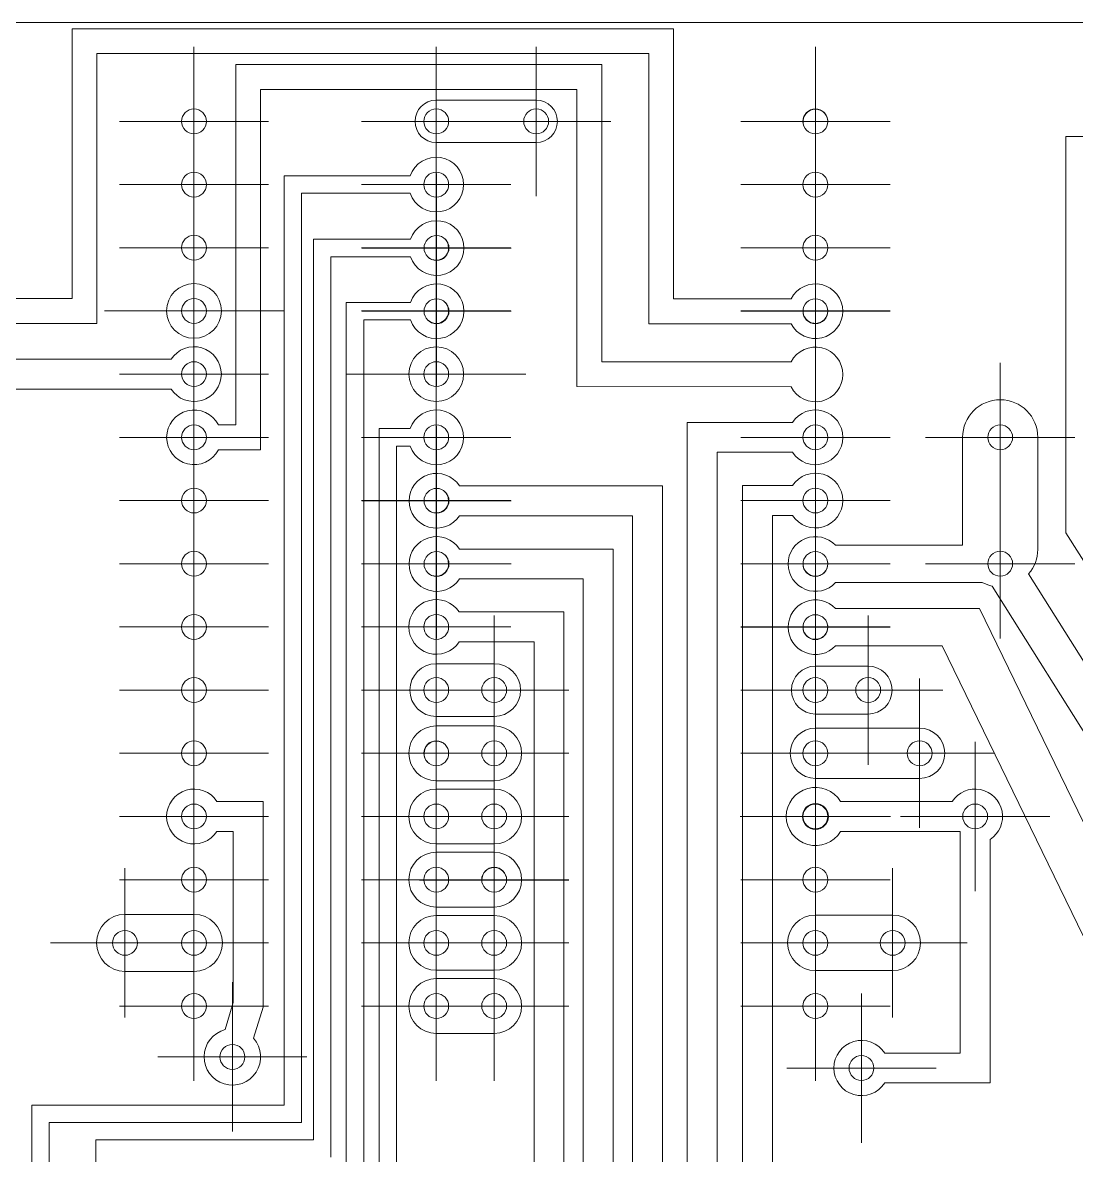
# Model space of a CAD drawing. Header units: millimetres. Extents: x 10 to 160, y 10 to 110.
# Drawn here: x 36.39 to 78.77, y 64.62 to 110.15 of the extents above; entities that cross this region are included whole.
import ezdxf

# ---------------------------------------------------------------- set-up
doc = ezdxf.new("R2010")
doc.units = ezdxf.units.MM

# ---------------------------------------------------------------- blocks, each defined once
blk = doc.blocks.new('SW_CENTERMARKSYMBOL_4')
at = {"color": 0, "linetype": 'Continuous', "lineweight": 0}
for p, q in [((0, 2.5), (0, 3)), ((0, 0), (0, 2.5)), ((-2.5, 0), (-3, 0)), ((0, 0), (-2.5, 0)), ((0, 0), (0, -2.5)), ((0, 0), (2.5, 0)), ((2.5, 0), (3, 0)), ((0, -2.5), (0, -3))]:
    blk.add_line(p, q, dxfattribs=at)
blk = doc.blocks.new('SW_CENTERMARKSYMBOL_5')
at = {"color": 0, "linetype": 'Continuous', "lineweight": 0}
for p, q in [((0, 2.5), (0, 3)), ((0, 0), (0, 2.5)), ((-2.5, 0), (-3, 0)), ((0, 0), (-2.5, 0)), ((0, 0), (0, -2.5)), ((0, 0), (2.5, 0)), ((2.5, 0), (3, 0)), ((0, -2.5), (0, -3))]:
    blk.add_line(p, q, dxfattribs=at)
blk = doc.blocks.new('SW_CENTERMARKSYMBOL_11')
at = {"color": 0, "linetype": 'Continuous', "lineweight": 0}
for p, q in [((0, 2.5), (0, 3)), ((0, 0), (0, 2.5)), ((-2.5, 0), (-3, 0)), ((0, 0), (-2.5, 0)), ((0, 0), (0, -2.5)), ((0, 0), (2.5, 0)), ((2.5, 0), (3, 0)), ((0, -2.5), (0, -3))]:
    blk.add_line(p, q, dxfattribs=at)
blk = doc.blocks.new('SW_CENTERMARKSYMBOL_12')
at = {"color": 0, "linetype": 'Continuous', "lineweight": 0}
for p, q in [((0, 2.5), (0, 3)), ((0, 0), (0, 2.5)), ((-2.5, 0), (-3, 0)), ((0, 0), (-2.5, 0)), ((0, 0), (0, -2.5)), ((0, 0), (2.5, 0)), ((2.5, 0), (3, 0)), ((0, -2.5), (0, -3))]:
    blk.add_line(p, q, dxfattribs=at)
blk = doc.blocks.new('SW_CENTERMARKSYMBOL_15')
at = {"color": 0, "linetype": 'Continuous', "lineweight": 0}
for p, q in [((0, 2.5), (0, 3)), ((0, 0), (0, 2.5)), ((-2.5, 0), (-3, 0)), ((0, 0), (-2.5, 0)), ((0, 0), (0, -2.5)), ((0, 0), (2.5, 0)), ((2.5, 0), (3, 0)), ((0, -2.5), (0, -3))]:
    blk.add_line(p, q, dxfattribs=at)
blk = doc.blocks.new('SW_CENTERMARKSYMBOL_18')
at = {"color": 0, "linetype": 'Continuous', "lineweight": 0}
for p, q in [((0, 2.5), (0, 3)), ((0, 0), (0, 2.5)), ((-2.5, 0), (-3, 0)), ((0, 0), (-2.5, 0)), ((0, 0), (0, -2.5)), ((0, 0), (2.5, 0)), ((2.5, 0), (3, 0)), ((0, -2.5), (0, -3))]:
    blk.add_line(p, q, dxfattribs=at)
blk = doc.blocks.new('SW_CENTERMARKSYMBOL_19')
at = {"color": 0, "linetype": 'Continuous', "lineweight": 0}
for p, q in [((0, 2.5), (0, 3)), ((0, 0), (0, 2.5)), ((-2.5, 0), (-3, 0)), ((0, 0), (-2.5, 0)), ((0, 0), (0, -2.5)), ((0, 0), (2.5, 0)), ((2.5, 0), (3, 0)), ((0, -2.5), (0, -3))]:
    blk.add_line(p, q, dxfattribs=at)
blk = doc.blocks.new('SW_CENTERMARKSYMBOL_20')
at = {"color": 0, "linetype": 'Continuous', "lineweight": 0}
for p, q in [((0, 2.5), (0, 3)), ((0, 0), (0, 2.5)), ((-2.5, 0), (-3, 0)), ((0, 0), (-2.5, 0)), ((0, 0), (0, -2.5)), ((0, 0), (2.5, 0)), ((2.5, 0), (3, 0)), ((0, -2.5), (0, -3))]:
    blk.add_line(p, q, dxfattribs=at)
blk = doc.blocks.new('SW_CENTERMARKSYMBOL_21')
at = {"color": 0, "linetype": 'Continuous', "lineweight": 0}
for p, q in [((0, 2.5), (0, 3)), ((0, 0), (0, 2.5)), ((-2.5, 0), (-3, 0)), ((0, 0), (-2.5, 0)), ((0, 0), (0, -2.5)), ((0, 0), (2.5, 0)), ((2.5, 0), (3, 0)), ((0, -2.5), (0, -3))]:
    blk.add_line(p, q, dxfattribs=at)
blk = doc.blocks.new('SW_CENTERMARKSYMBOL_27')
at = {"color": 0, "linetype": 'Continuous', "lineweight": 0}
for p, q in [((0, 2.5), (0, 3)), ((0, 0), (0, 2.5)), ((-2.5, 0), (-3, 0)), ((0, 0), (-2.5, 0)), ((0, 0), (0, -2.5)), ((0, 0), (2.5, 0)), ((2.5, 0), (3, 0)), ((0, -2.5), (0, -3))]:
    blk.add_line(p, q, dxfattribs=at)
blk = doc.blocks.new('SW_CENTERMARKSYMBOL_46')
at = {"color": 0, "linetype": 'Continuous', "lineweight": 0}
for p, q in [((0, 2.5), (0, 3)), ((0, 0), (0, 2.5)), ((-2.5, 0), (-3, 0)), ((0, 0), (-2.5, 0)), ((0, 0), (0, -2.5)), ((0, 0), (2.5, 0)), ((2.5, 0), (3, 0)), ((0, -2.5), (0, -3))]:
    blk.add_line(p, q, dxfattribs=at)
blk = doc.blocks.new('SW_CENTERMARKSYMBOL_47')
at = {"color": 0, "linetype": 'Continuous', "lineweight": 0}
for p, q in [((0, 2.5), (0, 3)), ((0, 0), (0, 2.5)), ((-2.5, 0), (-3, 0)), ((0, 0), (-2.5, 0)), ((0, 0), (0, -2.5)), ((0, 0), (2.5, 0)), ((2.5, 0), (3, 0)), ((0, -2.5), (0, -3))]:
    blk.add_line(p, q, dxfattribs=at)
blk = doc.blocks.new('SW_CENTERMARKSYMBOL_48')
at = {"color": 0, "linetype": 'Continuous', "lineweight": 0}
for p, q in [((0, 2.5), (0, 3)), ((0, 0), (0, 2.5)), ((-2.5, 0), (-3, 0)), ((0, 0), (-2.5, 0)), ((0, 0), (0, -2.5)), ((0, 0), (2.5, 0)), ((2.5, 0), (3, 0)), ((0, -2.5), (0, -3))]:
    blk.add_line(p, q, dxfattribs=at)
blk = doc.blocks.new('SW_CENTERMARKSYMBOL_49')
at = {"color": 0, "linetype": 'Continuous', "lineweight": 0}
for p, q in [((0, 2.5), (0, 3)), ((0, 0), (0, 2.5)), ((-2.5, 0), (-3, 0)), ((0, 0), (-2.5, 0)), ((0, 0), (0, -2.5)), ((0, 0), (2.5, 0)), ((2.5, 0), (3, 0)), ((0, -2.5), (0, -3))]:
    blk.add_line(p, q, dxfattribs=at)
blk = doc.blocks.new('SW_CENTERMARKSYMBOL_50')
at = {"color": 0, "linetype": 'Continuous', "lineweight": 0}
for p, q in [((0, 2.5), (0, 3.6)), ((0, 0), (0, 2.5)), ((-2.5, 0), (-3.6, 0)), ((0, 0), (-2.5, 0)), ((0, 0), (0, -2.5)), ((0, 0), (2.5, 0)), ((2.5, 0), (3.6, 0)), ((0, -2.5), (0, -3.6))]:
    blk.add_line(p, q, dxfattribs=at)
blk = doc.blocks.new('SW_CENTERMARKSYMBOL_51')
at = {"color": 0, "linetype": 'Continuous', "lineweight": 0}
for p, q in [((0, 2.5), (0, 3)), ((0, 0), (0, 2.5)), ((-2.5, 0), (-3, 0)), ((0, 0), (-2.5, 0)), ((0, 0), (0, -2.5)), ((0, 0), (2.5, 0)), ((2.5, 0), (3, 0)), ((0, -2.5), (0, -3))]:
    blk.add_line(p, q, dxfattribs=at)
blk = doc.blocks.new('SW_CENTERMARKSYMBOL_52')
at = {"color": 0, "linetype": 'Continuous', "lineweight": 0}
for p, q in [((0, 2.5), (0, 3)), ((0, 0), (0, 2.5)), ((-2.5, 0), (-3, 0)), ((0, 0), (-2.5, 0)), ((0, 0), (0, -2.5)), ((0, 0), (2.5, 0)), ((2.5, 0), (3, 0)), ((0, -2.5), (0, -3))]:
    blk.add_line(p, q, dxfattribs=at)
blk = doc.blocks.new('SW_CENTERMARKSYMBOL_53')
at = {"color": 0, "linetype": 'Continuous', "lineweight": 0}
for p, q in [((0, 2.5), (0, 3)), ((0, 0), (0, 2.5)), ((-2.5, 0), (-3, 0)), ((0, 0), (-2.5, 0)), ((0, 0), (0, -2.5)), ((0, 0), (2.5, 0)), ((2.5, 0), (3, 0)), ((0, -2.5), (0, -3))]:
    blk.add_line(p, q, dxfattribs=at)
blk = doc.blocks.new('SW_CENTERMARKSYMBOL_54')
at = {"color": 0, "linetype": 'Continuous', "lineweight": 0}
for p, q in [((0, 2.5), (0, 3)), ((0, 0), (0, 2.5)), ((-2.5, 0), (-3, 0)), ((0, 0), (-2.5, 0)), ((0, 0), (0, -2.5)), ((0, 0), (2.5, 0)), ((2.5, 0), (3, 0)), ((0, -2.5), (0, -3))]:
    blk.add_line(p, q, dxfattribs=at)
blk = doc.blocks.new('SW_CENTERMARKSYMBOL_55')
at = {"color": 0, "linetype": 'Continuous', "lineweight": 0}
for p, q in [((0, 2.5), (0, 3)), ((0, 0), (0, 2.5)), ((-2.5, 0), (-3, 0)), ((0, 0), (-2.5, 0)), ((0, 0), (0, -2.5)), ((0, 0), (2.5, 0)), ((2.5, 0), (3, 0)), ((0, -2.5), (0, -3))]:
    blk.add_line(p, q, dxfattribs=at)
blk = doc.blocks.new('SW_CENTERMARKSYMBOL_56')
at = {"color": 0, "linetype": 'Continuous', "lineweight": 0}
for p, q in [((0, 2.5), (0, 3)), ((0, 0), (0, 2.5)), ((-2.5, 0), (-3, 0)), ((0, 0), (-2.5, 0)), ((0, 0), (0, -2.5)), ((0, 0), (2.5, 0)), ((2.5, 0), (3, 0)), ((0, -2.5), (0, -3))]:
    blk.add_line(p, q, dxfattribs=at)
blk = doc.blocks.new('SW_CENTERMARKSYMBOL_57')
at = {"color": 0, "linetype": 'Continuous', "lineweight": 0}
for p, q in [((0, 2.5), (0, 3)), ((0, 0), (0, 2.5)), ((-2.5, 0), (-3, 0)), ((0, 0), (-2.5, 0)), ((0, 0), (0, -2.5)), ((0, 0), (2.5, 0)), ((2.5, 0), (3, 0)), ((0, -2.5), (0, -3))]:
    blk.add_line(p, q, dxfattribs=at)
blk = doc.blocks.new('SW_CENTERMARKSYMBOL_63')
at = {"color": 0, "linetype": 'Continuous', "lineweight": 0}
for p, q in [((0, 2.5), (0, 3)), ((0, 0), (0, 2.5)), ((-2.5, 0), (-3, 0)), ((0, 0), (-2.5, 0)), ((0, 0), (0, -2.5)), ((0, 0), (2.5, 0)), ((2.5, 0), (3, 0)), ((0, -2.5), (0, -3))]:
    blk.add_line(p, q, dxfattribs=at)
blk = doc.blocks.new('SW_CENTERMARKSYMBOL_64')
at = {"color": 0, "linetype": 'Continuous', "lineweight": 0}
for p, q in [((0, 2.5), (0, 3)), ((0, 0), (0, 2.5)), ((-2.5, 0), (-3, 0)), ((0, 0), (-2.5, 0)), ((0, 0), (0, -2.5)), ((0, 0), (2.5, 0)), ((2.5, 0), (3, 0)), ((0, -2.5), (0, -3))]:
    blk.add_line(p, q, dxfattribs=at)
blk = doc.blocks.new('SW_CENTERMARKSYMBOL_65')
at = {"color": 0, "linetype": 'Continuous', "lineweight": 0}
for p, q in [((0, 2.5), (0, 3)), ((0, 0), (0, 2.5)), ((-2.5, 0), (-3, 0)), ((0, 0), (-2.5, 0)), ((0, 0), (0, -2.5)), ((0, 0), (2.5, 0)), ((2.5, 0), (3, 0)), ((0, -2.5), (0, -3))]:
    blk.add_line(p, q, dxfattribs=at)
blk = doc.blocks.new('SW_CENTERMARKSYMBOL_66')
at = {"color": 0, "linetype": 'Continuous', "lineweight": 0}
for p, q in [((0, 2.5), (0, 3)), ((0, 0), (0, 2.5)), ((-2.5, 0), (-3, 0)), ((0, 0), (-2.5, 0)), ((0, 0), (0, -2.5)), ((0, 0), (2.5, 0)), ((2.5, 0), (3, 0)), ((0, -2.5), (0, -3))]:
    blk.add_line(p, q, dxfattribs=at)
blk = doc.blocks.new('SW_CENTERMARKSYMBOL_67')
at = {"color": 0, "linetype": 'Continuous', "lineweight": 0}
for p, q in [((0, 2.5), (0, 3)), ((0, 0), (0, 2.5)), ((-2.5, 0), (-3, 0)), ((0, 0), (-2.5, 0)), ((0, 0), (0, -2.5)), ((0, 0), (2.5, 0)), ((2.5, 0), (3, 0)), ((0, -2.5), (0, -3))]:
    blk.add_line(p, q, dxfattribs=at)
blk = doc.blocks.new('SW_CENTERMARKSYMBOL_68')
at = {"color": 0, "linetype": 'Continuous', "lineweight": 0}
for p, q in [((0, 2.5), (0, 3)), ((0, 0), (0, 2.5)), ((-2.5, 0), (-3, 0)), ((0, 0), (-2.5, 0)), ((0, 0), (0, -2.5)), ((0, 0), (2.5, 0)), ((2.5, 0), (3, 0)), ((0, -2.5), (0, -3))]:
    blk.add_line(p, q, dxfattribs=at)
blk = doc.blocks.new('SW_CENTERMARKSYMBOL_69')
at = {"color": 0, "linetype": 'Continuous', "lineweight": 0}
for p, q in [((0, 2.5), (0, 3)), ((0, 0), (0, 2.5)), ((-2.5, 0), (-3, 0)), ((0, 0), (-2.5, 0)), ((0, 0), (0, -2.5)), ((0, 0), (2.5, 0)), ((2.5, 0), (3, 0)), ((0, -2.5), (0, -3))]:
    blk.add_line(p, q, dxfattribs=at)
blk = doc.blocks.new('SW_CENTERMARKSYMBOL_70')
at = {"color": 0, "linetype": 'Continuous', "lineweight": 0}
for p, q in [((0, 2.5), (0, 3)), ((0, 0), (0, 2.5)), ((-2.5, 0), (-3, 0)), ((0, 0), (-2.5, 0)), ((0, 0), (0, -2.5)), ((0, 0), (2.5, 0)), ((2.5, 0), (3, 0)), ((0, -2.5), (0, -3))]:
    blk.add_line(p, q, dxfattribs=at)
blk = doc.blocks.new('SW_CENTERMARKSYMBOL_72')
at = {"color": 0, "linetype": 'Continuous', "lineweight": 0}
for p, q in [((0, 2.5), (0, 3)), ((0, 0), (0, 2.5)), ((-2.5, 0), (-3, 0)), ((0, 0), (-2.5, 0)), ((0, 0), (0, -2.5)), ((0, 0), (2.5, 0)), ((2.5, 0), (3, 0)), ((0, -2.5), (0, -3))]:
    blk.add_line(p, q, dxfattribs=at)
blk = doc.blocks.new('SW_CENTERMARKSYMBOL_73')
at = {"color": 0, "linetype": 'Continuous', "lineweight": 0}
for p, q in [((0, 2.5), (0, 3)), ((0, 0), (0, 2.5)), ((-2.5, 0), (-3, 0)), ((0, 0), (-2.5, 0)), ((0, 0), (0, -2.5)), ((0, 0), (2.5, 0)), ((2.5, 0), (3, 0)), ((0, -2.5), (0, -3))]:
    blk.add_line(p, q, dxfattribs=at)
blk = doc.blocks.new('SW_CENTERMARKSYMBOL_74')
at = {"color": 0, "linetype": 'Continuous', "lineweight": 0}
for p, q in [((0, 2.5), (0, 3)), ((0, 0), (0, 2.5)), ((-2.5, 0), (-3, 0)), ((0, 0), (-2.5, 0)), ((0, 0), (0, -2.5)), ((0, 0), (2.5, 0)), ((2.5, 0), (3, 0)), ((0, -2.5), (0, -3))]:
    blk.add_line(p, q, dxfattribs=at)
blk = doc.blocks.new('SW_CENTERMARKSYMBOL_75')
at = {"color": 0, "linetype": 'Continuous', "lineweight": 0}
for p, q in [((0, 2.5), (0, 3)), ((0, 0), (0, 2.5)), ((-2.5, 0), (-3, 0)), ((0, 0), (-2.5, 0)), ((0, 0), (0, -2.5)), ((0, 0), (2.5, 0)), ((2.5, 0), (3, 0)), ((0, -2.5), (0, -3))]:
    blk.add_line(p, q, dxfattribs=at)
blk = doc.blocks.new('SW_CENTERMARKSYMBOL_76')
at = {"color": 0, "linetype": 'Continuous', "lineweight": 0}
for p, q in [((0, 2.5), (0, 3)), ((0, 0), (0, 2.5)), ((-2.5, 0), (-3, 0)), ((0, 0), (-2.5, 0)), ((0, 0), (0, -2.5)), ((0, 0), (2.5, 0)), ((2.5, 0), (3, 0)), ((0, -2.5), (0, -3))]:
    blk.add_line(p, q, dxfattribs=at)
blk = doc.blocks.new('SW_CENTERMARKSYMBOL_77')
at = {"color": 0, "linetype": 'Continuous', "lineweight": 0}
for p, q in [((0, 2.5), (0, 3)), ((0, 0), (0, 2.5)), ((-2.5, 0), (-3, 0)), ((0, 0), (-2.5, 0)), ((0, 0), (0, -2.5)), ((0, 0), (2.5, 0)), ((2.5, 0), (3, 0)), ((0, -2.5), (0, -3))]:
    blk.add_line(p, q, dxfattribs=at)
blk = doc.blocks.new('SW_CENTERMARKSYMBOL_78')
at = {"color": 0, "linetype": 'Continuous', "lineweight": 0}
for p, q in [((0, 2.5), (0, 3.6)), ((0, 0), (0, 2.5)), ((-2.5, 0), (-3.6, 0)), ((0, 0), (-2.5, 0)), ((0, 0), (0, -2.5)), ((0, 0), (2.5, 0)), ((2.5, 0), (3.6, 0)), ((0, -2.5), (0, -3.6))]:
    blk.add_line(p, q, dxfattribs=at)
blk = doc.blocks.new('SW_CENTERMARKSYMBOL_79')
at = {"color": 0, "linetype": 'Continuous', "lineweight": 0}
for p, q in [((0, 2.5), (0, 3)), ((0, 0), (0, 2.5)), ((-2.5, 0), (-3, 0)), ((0, 0), (-2.5, 0)), ((0, 0), (0, -2.5)), ((0, 0), (2.5, 0)), ((2.5, 0), (3, 0)), ((0, -2.5), (0, -3))]:
    blk.add_line(p, q, dxfattribs=at)
blk = doc.blocks.new('SW_CENTERMARKSYMBOL_80')
at = {"color": 0, "linetype": 'Continuous', "lineweight": 0}
for p, q in [((0, 2.5), (0, 3)), ((0, 0), (0, 2.5)), ((-2.5, 0), (-3, 0)), ((0, 0), (-2.5, 0)), ((0, 0), (0, -2.5)), ((0, 0), (2.5, 0)), ((2.5, 0), (3, 0)), ((0, -2.5), (0, -3))]:
    blk.add_line(p, q, dxfattribs=at)
blk = doc.blocks.new('SW_CENTERMARKSYMBOL_81')
at = {"color": 0, "linetype": 'Continuous', "lineweight": 0}
for p, q in [((0, 2.5), (0, 3)), ((0, 0), (0, 2.5)), ((-2.5, 0), (-3, 0)), ((0, 0), (-2.5, 0)), ((0, 0), (0, -2.5)), ((0, 0), (2.5, 0)), ((2.5, 0), (3, 0)), ((0, -2.5), (0, -3))]:
    blk.add_line(p, q, dxfattribs=at)
blk = doc.blocks.new('SW_CENTERMARKSYMBOL_82')
at = {"color": 0, "linetype": 'Continuous', "lineweight": 0}
for p, q in [((0, 2.5), (0, 3)), ((0, 0), (0, 2.5)), ((-2.5, 0), (-3, 0)), ((0, 0), (-2.5, 0)), ((0, 0), (0, -2.5)), ((0, 0), (2.5, 0)), ((2.5, 0), (3, 0)), ((0, -2.5), (0, -3))]:
    blk.add_line(p, q, dxfattribs=at)
blk = doc.blocks.new('SW_CENTERMARKSYMBOL_83')
at = {"color": 0, "linetype": 'Continuous', "lineweight": 0}
for p, q in [((0, 2.5), (0, 3.021)), ((0, 0), (0, 2.5)), ((-2.5, 0), (-3.021, 0)), ((0, 0), (-2.5, 0)), ((0, 0), (0, -2.5)), ((0, 0), (2.5, 0)), ((2.5, 0), (3.021, 0)), ((0, -2.5), (0, -3.021))]:
    blk.add_line(p, q, dxfattribs=at)
blk = doc.blocks.new('SW_CENTERMARKSYMBOL_84')
at = {"color": 0, "linetype": 'Continuous', "lineweight": 0}
for p, q in [((0, 2.5), (0, 3)), ((0, 0), (0, 2.5)), ((-2.5, 0), (-3, 0)), ((0, 0), (-2.5, 0)), ((0, 0), (0, -2.5)), ((0, 0), (2.5, 0)), ((2.5, 0), (3, 0)), ((0, -2.5), (0, -3))]:
    blk.add_line(p, q, dxfattribs=at)
blk = doc.blocks.new('SW_CENTERMARKSYMBOL_85')
at = {"color": 0, "linetype": 'Continuous', "lineweight": 0}
for p, q in [((0, 2.5), (0, 3)), ((0, 0), (0, 2.5)), ((-2.5, 0), (-3, 0)), ((0, 0), (-2.5, 0)), ((0, 0), (0, -2.5)), ((0, 0), (2.5, 0)), ((2.5, 0), (3, 0)), ((0, -2.5), (0, -3))]:
    blk.add_line(p, q, dxfattribs=at)
blk = doc.blocks.new('SW_CENTERMARKSYMBOL_86')
at = {"color": 0, "linetype": 'Continuous', "lineweight": 0}
for p, q in [((0, 2.5), (0, 3)), ((0, 0), (0, 2.5)), ((-2.5, 0), (-3, 0)), ((0, 0), (-2.5, 0)), ((0, 0), (0, -2.5)), ((0, 0), (2.5, 0)), ((2.5, 0), (3, 0)), ((0, -2.5), (0, -3))]:
    blk.add_line(p, q, dxfattribs=at)
blk = doc.blocks.new('SW_CENTERMARKSYMBOL_87')
at = {"color": 0, "linetype": 'Continuous', "lineweight": 0}
for p, q in [((0, 2.5), (0, 3)), ((0, 0), (0, 2.5)), ((-2.5, 0), (-3, 0)), ((0, 0), (-2.5, 0)), ((0, 0), (0, -2.5)), ((0, 0), (2.5, 0)), ((2.5, 0), (3, 0)), ((0, -2.5), (0, -3))]:
    blk.add_line(p, q, dxfattribs=at)
blk = doc.blocks.new('SW_CENTERMARKSYMBOL_88')
at = {"color": 0, "linetype": 'Continuous', "lineweight": 0}
for p, q in [((0, 2.5), (0, 3)), ((0, 0), (0, 2.5)), ((-2.5, 0), (-3, 0)), ((0, 0), (-2.5, 0)), ((0, 0), (0, -2.5)), ((0, 0), (2.5, 0)), ((2.5, 0), (3, 0)), ((0, -2.5), (0, -3))]:
    blk.add_line(p, q, dxfattribs=at)
blk = doc.blocks.new('SW_CENTERMARKSYMBOL_89')
at = {"color": 0, "linetype": 'Continuous', "lineweight": 0}
for p, q in [((0, 2.5), (0, 3)), ((0, 0), (0, 2.5)), ((-2.5, 0), (-3, 0)), ((0, 0), (-2.5, 0)), ((0, 0), (0, -2.5)), ((0, 0), (2.5, 0)), ((2.5, 0), (3, 0)), ((0, -2.5), (0, -3))]:
    blk.add_line(p, q, dxfattribs=at)
blk = doc.blocks.new('SW_CENTERMARKSYMBOL_95')
at = {"color": 0, "linetype": 'Continuous', "lineweight": 0}
for p, q in [((0, 2.5), (0, 3)), ((0, 0), (0, 2.5)), ((-2.5, 0), (-3, 0)), ((0, 0), (-2.5, 0)), ((0, 0), (0, -2.5)), ((0, 0), (2.5, 0)), ((2.5, 0), (3, 0)), ((0, -2.5), (0, -3))]:
    blk.add_line(p, q, dxfattribs=at)
blk = doc.blocks.new('SW_CENTERMARKSYMBOL_127')
at = {"color": 0, "linetype": 'Continuous', "lineweight": 0}
for p, q in [((0, 2.5), (0, 3)), ((0, 0), (0, 2.5)), ((-2.5, 0), (-3, 0)), ((0, 0), (-2.5, 0)), ((0, 0), (0, -2.5)), ((0, 0), (2.5, 0)), ((2.5, 0), (3, 0)), ((0, -2.5), (0, -3))]:
    blk.add_line(p, q, dxfattribs=at)
blk = doc.blocks.new('SW_CENTERMARKSYMBOL_128')
at = {"color": 0, "linetype": 'Continuous', "lineweight": 0}
for p, q in [((0, 2.5), (0, 3)), ((0, 0), (0, 2.5)), ((-2.5, 0), (-3, 0)), ((0, 0), (-2.5, 0)), ((0, 0), (0, -2.5)), ((0, 0), (2.5, 0)), ((2.5, 0), (3, 0)), ((0, -2.5), (0, -3))]:
    blk.add_line(p, q, dxfattribs=at)
blk = doc.blocks.new('SW_CENTERMARKSYMBOL_151')
at = {"color": 0, "linetype": 'Continuous', "lineweight": 0}
for p, q in [((0, 2.5), (0, 3)), ((0, 0), (0, 2.5)), ((-2.5, 0), (-3, 0)), ((0, 0), (-2.5, 0)), ((0, 0), (0, -2.5)), ((0, 0), (2.5, 0)), ((2.5, 0), (3, 0)), ((0, -2.5), (0, -3))]:
    blk.add_line(p, q, dxfattribs=at)
blk = doc.blocks.new('SW_CENTERMARKSYMBOL_169')
at = {"color": 0, "linetype": 'Continuous', "lineweight": 0}
for p, q in [((0, 2.5), (0, 3)), ((0, 0), (0, 2.5)), ((-2.5, 0), (-3, 0)), ((0, 0), (-2.5, 0)), ((0, 0), (0, -2.5)), ((0, 0), (2.5, 0)), ((2.5, 0), (3, 0)), ((0, -2.5), (0, -3))]:
    blk.add_line(p, q, dxfattribs=at)
blk = doc.blocks.new('SW_CENTERMARKSYMBOL_173')
at = {"color": 0, "linetype": 'Continuous', "lineweight": 0}
for p, q in [((0, 2.5), (0, 3)), ((0, 0), (0, 2.5)), ((-2.5, 0), (-3, 0)), ((0, 0), (-2.5, 0)), ((0, 0), (0, -2.5)), ((0, 0), (2.5, 0)), ((2.5, 0), (3, 0)), ((0, -2.5), (0, -3))]:
    blk.add_line(p, q, dxfattribs=at)
blk = doc.blocks.new('SW_CENTERMARKSYMBOL_175')
at = {"color": 0, "linetype": 'Continuous', "lineweight": 0}
for p, q in [((0, 2.5), (0, 3)), ((0, 0), (0, 2.5)), ((-2.5, 0), (-3, 0)), ((0, 0), (-2.5, 0)), ((0, 0), (0, -2.5)), ((0, 0), (2.5, 0)), ((2.5, 0), (3, 0)), ((0, -2.5), (0, -3))]:
    blk.add_line(p, q, dxfattribs=at)
blk = doc.blocks.new('SW_CENTERMARKSYMBOL_176')
at = {"color": 0, "linetype": 'Continuous', "lineweight": 0}
for p, q in [((0, 2.5), (0, 3)), ((0, 0), (0, 2.5)), ((-2.5, 0), (-3, 0)), ((0, 0), (-2.5, 0)), ((0, 0), (0, -2.5)), ((0, 0), (2.5, 0)), ((2.5, 0), (3, 0)), ((0, -2.5), (0, -3))]:
    blk.add_line(p, q, dxfattribs=at)
blk = doc.blocks.new('SW_CENTERMARKSYMBOL_177')
at = {"color": 0, "linetype": 'Continuous', "lineweight": 0}
for p, q in [((0, 2.5), (0, 3)), ((0, 0), (0, 2.5)), ((-2.5, 0), (-3, 0)), ((0, 0), (-2.5, 0)), ((0, 0), (0, -2.5)), ((0, 0), (2.5, 0)), ((2.5, 0), (3, 0)), ((0, -2.5), (0, -3))]:
    blk.add_line(p, q, dxfattribs=at)
blk = doc.blocks.new('SW_CENTERMARKSYMBOL_178')
at = {"color": 0, "linetype": 'Continuous', "lineweight": 0}
for p, q in [((0, 2.5), (0, 3)), ((0, 0), (0, 2.5)), ((-2.5, 0), (-3, 0)), ((0, 0), (-2.5, 0)), ((0, 0), (0, -2.5)), ((0, 0), (2.5, 0)), ((2.5, 0), (3, 0)), ((0, -2.5), (0, -3))]:
    blk.add_line(p, q, dxfattribs=at)
blk = doc.blocks.new('SW_CENTERMARKSYMBOL_179')
at = {"color": 0, "linetype": 'Continuous', "lineweight": 0}
for p, q in [((0, 2.5), (0, 3)), ((0, 0), (0, 2.5)), ((-2.5, 0), (-3, 0)), ((0, 0), (-2.5, 0)), ((0, 0), (0, -2.5)), ((0, 0), (2.5, 0)), ((2.5, 0), (3, 0)), ((0, -2.5), (0, -3))]:
    blk.add_line(p, q, dxfattribs=at)
blk = doc.blocks.new('SW_CENTERMARKSYMBOL_180')
at = {"color": 0, "linetype": 'Continuous', "lineweight": 0}
for p, q in [((0, 2.5), (0, 3)), ((0, 0), (0, 2.5)), ((-2.5, 0), (-3, 0)), ((0, 0), (-2.5, 0)), ((0, 0), (0, -2.5)), ((0, 0), (2.5, 0)), ((2.5, 0), (3, 0)), ((0, -2.5), (0, -3))]:
    blk.add_line(p, q, dxfattribs=at)
blk = doc.blocks.new('SW_CENTERMARKSYMBOL_181')
at = {"color": 0, "linetype": 'Continuous', "lineweight": 0}
for p, q in [((0, 2.5), (0, 3)), ((0, 0), (0, 2.5)), ((-2.5, 0), (-3, 0)), ((0, 0), (-2.5, 0)), ((0, 0), (0, -2.5)), ((0, 0), (2.5, 0)), ((2.5, 0), (3, 0)), ((0, -2.5), (0, -3))]:
    blk.add_line(p, q, dxfattribs=at)
blk = doc.blocks.new('SW_CENTERMARKSYMBOL_182')
at = {"color": 0, "linetype": 'Continuous', "lineweight": 0}
for p, q in [((0, 2.5), (0, 3)), ((0, 0), (0, 2.5)), ((-2.5, 0), (-3, 0)), ((0, 0), (-2.5, 0)), ((0, 0), (0, -2.5)), ((0, 0), (2.5, 0)), ((2.5, 0), (3, 0)), ((0, -2.5), (0, -3))]:
    blk.add_line(p, q, dxfattribs=at)
blk = doc.blocks.new('SW_CENTERMARKSYMBOL_185')
at = {"color": 0, "linetype": 'Continuous', "lineweight": 0}
for p, q in [((0, 2.5), (0, 3)), ((0, 0), (0, 2.5)), ((-2.5, 0), (-3, 0)), ((0, 0), (-2.5, 0)), ((0, 0), (0, -2.5)), ((0, 0), (2.5, 0)), ((2.5, 0), (3, 0)), ((0, -2.5), (0, -3))]:
    blk.add_line(p, q, dxfattribs=at)
blk = doc.blocks.new('SW_CENTERMARKSYMBOL_186')
at = {"color": 0, "linetype": 'Continuous', "lineweight": 0}
for p, q in [((0, 2.5), (0, 3)), ((0, 0), (0, 2.5)), ((-2.5, 0), (-3, 0)), ((0, 0), (-2.5, 0)), ((0, 0), (0, -2.5)), ((0, 0), (2.5, 0)), ((2.5, 0), (3, 0)), ((0, -2.5), (0, -3))]:
    blk.add_line(p, q, dxfattribs=at)
blk = doc.blocks.new('SW_CENTERMARKSYMBOL_187')
at = {"color": 0, "linetype": 'Continuous', "lineweight": 0}
for p, q in [((0, 2.5), (0, 3)), ((0, 0), (0, 2.5)), ((-2.5, 0), (-3, 0)), ((0, 0), (-2.5, 0)), ((0, 0), (0, -2.5)), ((0, 0), (2.5, 0)), ((2.5, 0), (3, 0)), ((0, -2.5), (0, -3))]:
    blk.add_line(p, q, dxfattribs=at)
blk = doc.blocks.new('SW_CENTERMARKSYMBOL_190')
at = {"color": 0, "linetype": 'Continuous', "lineweight": 0}
for p, q in [((0, 2.5), (0, 3)), ((0, 0), (0, 2.5)), ((-2.5, 0), (-3, 0)), ((0, 0), (-2.5, 0)), ((0, 0), (0, -2.5)), ((0, 0), (2.5, 0)), ((2.5, 0), (3, 0)), ((0, -2.5), (0, -3))]:
    blk.add_line(p, q, dxfattribs=at)
blk = doc.blocks.new('SW_CENTERMARKSYMBOL_192')
at = {"color": 0, "linetype": 'Continuous', "lineweight": 0}
for p, q in [((0, 2.5), (0, 3)), ((0, 0), (0, 2.5)), ((-2.5, 0), (-3, 0)), ((0, 0), (-2.5, 0)), ((0, 0), (0, -2.5)), ((0, 0), (2.5, 0)), ((2.5, 0), (3, 0)), ((0, -2.5), (0, -3))]:
    blk.add_line(p, q, dxfattribs=at)
blk = doc.blocks.new('SW_CENTERMARKSYMBOL_193')
at = {"color": 0, "linetype": 'Continuous', "lineweight": 0}
for p, q in [((0, 2.5), (0, 3)), ((0, 0), (0, 2.5)), ((-2.5, 0), (-3, 0)), ((0, 0), (-2.5, 0)), ((0, 0), (0, -2.5)), ((0, 0), (2.5, 0)), ((2.5, 0), (3, 0)), ((0, -2.5), (0, -3))]:
    blk.add_line(p, q, dxfattribs=at)
blk = doc.blocks.new('SW_CENTERMARKSYMBOL_194')
at = {"color": 0, "linetype": 'Continuous', "lineweight": 0}
for p, q in [((0, 2.5), (0, 3)), ((0, 0), (0, 2.5)), ((-2.5, 0), (-3, 0)), ((0, 0), (-2.5, 0)), ((0, 0), (0, -2.5)), ((0, 0), (2.5, 0)), ((2.5, 0), (3, 0)), ((0, -2.5), (0, -3))]:
    blk.add_line(p, q, dxfattribs=at)

msp = doc.modelspace()

# ---------------------------------------------------------------- linework, layer by layer
at = {"color": 7, "linetype": 'Continuous', "lineweight": 15}
for p, q in [((10.343, 110.146), (160.343, 110.146)), ((38.382, 99.057), (38.382, 109.903)), ((38.382, 109.903), (62.573, 109.903)), ((62.573, 109.903), (62.573, 99.046)), ((39.382, 98.057), (39.382, 108.903)), ((39.382, 108.903), (61.573, 108.903)), ((61.573, 108.903), (61.573, 98.046)), ((44.965, 93.977), (44.965, 108.462)), ((44.965, 108.462), (59.688, 108.462)), ((59.688, 108.462), (59.688, 96.517)), ((45.965, 107.462), (58.688, 107.462)), ((45.965, 92.977), (45.965, 107.462)), ((58.688, 107.462), (58.688, 95.518)), ((53.028, 107.031), (57.047, 107.031)), ((53.028, 105.324), (57.047, 105.324)), ((78.343, 105.576), (78.343, 89.632)), ((96.961, 105.576), (78.343, 105.576)), ((46.913, 103.987), (46.913, 66.639)), ((51.985, 103.987), (46.913, 103.987)), ((51.985, 103.287), (47.613, 103.287)), ((47.613, 103.287), (47.613, 65.939)), ((48.09, 101.436), (48.09, 65.239)), ((51.997, 101.436), (48.09, 101.436)), ((51.997, 100.736), (48.79, 100.736)), ((48.79, 100.736), (48.79, 64.539)), ((30.879, 99.057), (38.382, 99.057)), ((49.41, 98.896), (49.41, 63.839)), ((51.997, 98.896), (49.41, 98.896)), ((62.573, 99.046), (67.3, 99.046)), ((68.778, 98.557), (68.776, 98.607)), ((31.243, 98.057), (39.382, 98.057)), ((51.997, 98.196), (50.11, 98.196)), ((50.11, 98.196), (50.11, 63.139)), ((61.573, 98.046), (67.3, 98.046)), ((34.827, 96.617), (42.364, 96.617)), ((59.688, 96.517), (67.3, 96.507)), ((36.027, 95.417), (42.364, 95.417)), ((58.688, 95.518), (67.299, 95.507)), ((44.266, 93.977), (44.965, 93.977)), ((50.73, 62.439), (50.73, 93.827)), ((50.73, 93.827), (51.985, 93.827)), ((63.125, 39.835), (63.125, 94.077)), ((63.125, 94.077), (67.356, 94.077)), ((74.197, 93.477), (74.197, 89.145)), ((77.221, 93.477), (77.221, 88.975)), ((44.266, 92.977), (45.965, 92.977)), ((51.43, 93.127), (51.985, 93.127)), ((51.43, 61.739), (51.43, 93.127)), ((64.325, 92.877), (67.356, 92.877)), ((64.325, 38.635), (64.325, 92.877)), ((62.125, 91.526), (53.961, 91.526)), ((62.125, 45.857), (62.125, 91.526)), ((65.351, 91.537), (65.351, 54.993)), ((67.356, 91.537), (65.351, 91.537)), ((53.961, 90.326), (60.925, 90.326)), ((60.925, 46.223), (60.925, 90.326)), ((66.551, 90.337), (66.551, 56.193)), ((67.356, 90.337), (66.551, 90.337)), ((78.343, 89.632), (85.233, 78.791)), ((53.961, 88.986), (60.139, 88.986)), ((60.139, 46.045), (60.139, 88.986)), ((69.083, 89.137), (74.197, 89.145)), ((68.778, 88.397), (68.776, 88.447)), ((76.853, 87.986), (87.459, 71.098)), ((53.961, 87.786), (58.939, 87.786)), ((58.939, 46.619), (58.939, 87.786)), ((69.085, 87.637), (74.988, 87.646)), ((75.389, 87.497), (85.959, 70.666)), ((74.879, 86.596), (69.084, 86.596)), ((74.879, 86.596), (82.144, 71.632)), ((53.95, 86.457), (58.164, 86.457)), ((58.164, 86.457), (58.164, 48.178)), ((68.778, 85.857), (68.776, 85.907)), ((53.95, 85.257), (56.964, 85.257)), ((56.964, 85.257), (56.964, 48.713)), ((73.379, 85.096), (69.084, 85.096)), ((73.379, 85.096), (80.644, 70.132)), ((53.028, 84.379), (55.358, 84.379)), ((68.278, 84.28), (70.399, 84.28)), ((53.028, 82.256), (55.358, 82.256)), ((68.278, 82.355), (70.399, 82.355)), ((53.028, 81.879), (55.358, 81.879)), ((68.278, 81.789), (72.467, 81.789)), ((68.278, 79.766), (72.467, 79.766)), ((53.028, 79.675), (55.358, 79.675)), ((53.028, 79.339), (55.358, 79.339)), ((44.21, 78.837), (46.065, 78.837)), ((46.065, 78.837), (46.065, 70.577)), ((73.781, 78.837), (69.286, 78.837)), ((44.21, 77.637), (44.865, 77.637)), ((44.865, 77.637), (44.865, 70.755)), ((74.102, 77.637), (69.286, 77.637)), ((74.102, 68.725), (74.102, 77.637)), ((53.028, 77.135), (55.358, 77.135)), ((75.302, 67.525), (75.302, 77.315)), ((53.028, 76.799), (55.358, 76.799)), ((40.51, 74.303), (43.286, 74.303)), ((53.028, 74.595), (55.358, 74.595)), ((53.028, 74.259), (55.358, 74.259)), ((68.278, 74.275), (71.384, 74.275)), ((40.51, 72.012), (43.286, 72.012)), ((53.028, 72.055), (55.358, 72.055)), ((68.278, 72.04), (71.384, 72.04)), ((53.028, 71.719), (55.358, 71.719)), ((44.865, 70.755), (44.535, 69.67)), ((46.065, 70.577), (45.684, 69.321)), ((53.028, 69.515), (55.358, 69.515)), ((71.065, 68.725), (74.102, 68.725)), ((71.065, 67.525), (75.302, 67.525)), ((36.763, 66.639), (36.763, 61.943)), ((46.913, 66.639), (36.763, 66.639)), ((47.613, 65.939), (37.463, 65.939)), ((37.463, 65.939), (37.463, 61.243)), ((39.333, 65.239), (39.333, 51.757)), ((48.09, 65.239), (39.333, 65.239))]:
    msp.add_line(p, q, dxfattribs=at)
at = {"color": 7, "linetype": 'Continuous', "lineweight": 15, "flags": 128}
for points in [[(53.528, 101.097), (53.49, 101.289), (53.395, 101.437)], [(53.528, 98.557), (53.49, 98.749), (53.395, 98.897)], [(53.528, 90.937), (53.49, 91.129), (53.395, 91.277)], [(53.528, 88.397), (53.49, 88.589), (53.395, 88.737)]]:
    msp.add_lwpolyline(points, dxfattribs=at)
at = {"color": 7, "linetype": 'Continuous', "lineweight": 15}
for centre, radius in [((43.286, 106.177), 0.5), ((53.028, 106.177), 0.5), ((57.047, 106.177), 0.5), ((68.278, 106.177), 0.5), ((43.286, 103.637), 0.5), ((53.028, 103.637), 0.5), ((68.278, 103.637), 0.5), ((43.286, 101.097), 0.5), ((53.039, 101.086), 0.5), ((68.278, 101.097), 0.5), ((43.286, 98.557), 1.1), ((43.286, 98.557), 0.5), ((53.039, 98.546), 0.5), ((68.279, 98.546), 0.5), ((53.028, 96.017), 1.1), ((43.286, 96.017), 0.5), ((53.028, 96.017), 0.5), ((43.286, 93.477), 0.5), ((53.028, 93.477), 0.5), ((68.278, 93.477), 0.5), ((75.709, 93.477), 0.5), ((43.286, 90.937), 0.5), ((53.039, 90.926), 0.5), ((68.278, 90.937), 0.5), ((43.286, 88.397), 0.5), ((53.039, 88.386), 0.5), ((68.279, 88.386), 0.5), ((75.709, 88.397), 0.5), ((43.286, 85.857), 0.5), ((53.028, 85.857), 0.5), ((68.279, 85.846), 0.5), ((43.286, 83.317), 0.5), ((53.028, 83.317), 0.5), ((55.358, 83.317), 0.5), ((68.278, 83.317), 0.5), ((70.399, 83.317), 0.5), ((43.286, 80.777), 0.5), ((53.028, 80.777), 0.5), ((55.358, 80.777), 0.5), ((68.278, 80.777), 0.5), ((72.467, 80.777), 0.5), ((43.286, 78.237), 0.5), ((53.028, 78.237), 0.5), ((55.358, 78.237), 0.5), ((68.278, 78.237), 0.521), ((68.278, 78.237), 0.5), ((74.702, 78.237), 0.5), ((43.286, 75.697), 0.5), ((53.028, 75.697), 0.5), ((55.358, 75.697), 0.5), ((68.278, 75.697), 0.5), ((40.51, 73.157), 0.5), ((43.286, 73.157), 0.5), ((53.028, 73.157), 0.5), ((55.358, 73.157), 0.5), ((68.278, 73.157), 0.5), ((71.384, 73.157), 0.5), ((43.286, 70.617), 0.5), ((53.028, 70.617), 0.5), ((55.358, 70.617), 0.5), ((68.278, 70.617), 0.5), ((44.83, 68.573), 0.5), ((70.13, 68.125), 0.5)]:
    msp.add_circle(centre, radius, dxfattribs=at)
for centre, radius, start, end in [((53.028, 106.177), 0.853, 90, 270), ((57.047, 106.177), 0.853, 270, 90), ((68.279, 106.166), 0.5, 7.0508, 185.6819), ((53.028, 103.637), 1.1, 198.553, 161.447), ((53.039, 101.086), 1.1, 198.553, 161.447), ((53.028, 101.097), 0.5, 224.5881, 0), ((53.039, 98.546), 1.1, 198.553, 161.447), ((68.279, 98.546), 1.1, 207.0357, 152.9643), ((53.028, 98.557), 0.5, 224.5881, 0), ((68.278, 98.557), 0.5, 187.0508, 0), ((43.286, 96.017), 1.1, 213.0557, 146.9443), ((68.279, 96.006), 1.1, 206.9609, 152.8895), ((75.709, 93.477), 1.512, 0, 180), ((43.286, 93.477), 1.1, 27.0357, 332.9643), ((53.028, 93.477), 1.1, 198.553, 161.447), ((68.278, 93.477), 1.1, 213.0557, 146.9443), ((53.039, 90.926), 1.1, 33.0557, 326.9443), ((68.278, 90.937), 1.1, 213.0557, 146.9443), ((53.028, 90.937), 0.5, 224.5881, 0), ((53.039, 88.386), 1.1, 33.0557, 326.9443), ((68.279, 88.386), 1.1, 43.0774, 317.1057), ((75.709, 88.975), 1.512, 319.165, 0), ((53.028, 88.397), 0.5, 224.5881, 0), ((68.278, 88.397), 0.5, 187.0508, 0), ((75.709, 88.975), 1.512, 241.484, 257.771), ((53.028, 85.857), 1.1, 33.0557, 326.9443), ((68.279, 85.846), 1.1, 42.9859, 317.0141), ((68.278, 85.857), 0.5, 187.0508, 0), ((53.028, 83.317), 1.061, 90, 270), ((55.358, 83.317), 1.061, 270, 90), ((68.278, 83.317), 0.962, 90, 270), ((70.399, 83.317), 0.962, 270, 90), ((53.028, 80.777), 1.102, 90, 270), ((55.358, 80.777), 1.102, 270, 90), ((68.278, 80.777), 1.011, 90, 270), ((72.467, 80.777), 1.011, 270, 90), ((53.039, 80.766), 0.5, 44.5881, 222.7079), ((43.286, 78.237), 1.102, 32.9942, 327.0058), ((53.028, 78.237), 1.102, 90, 270), ((55.358, 78.237), 1.102, 270, 90), ((68.278, 78.237), 1.173, 30.7657, 329.2343), ((74.702, 78.237), 1.1, 303.0557, 146.9443), ((53.028, 75.697), 1.102, 90, 270), ((55.358, 75.697), 1.102, 270, 90), ((55.358, 75.683), 0.5, 0, 179.158), ((40.51, 73.157), 1.145, 90, 270), ((43.286, 73.157), 1.145, 270, 90), ((53.028, 73.157), 1.102, 90, 270), ((55.358, 73.157), 1.102, 270, 90), ((68.278, 73.157), 1.117, 90, 270), ((71.384, 73.157), 1.117, 270, 90), ((53.028, 70.617), 1.102, 90, 270), ((55.358, 70.617), 1.102, 270, 90), ((55.358, 70.617), 0.5, 0, 179.9559), ((44.83, 68.573), 1.136, 105.002, 41.2387), ((70.13, 68.125), 1.111, 32.6929, 327.3071)]:
    msp.add_arc(centre, radius, start, end, dxfattribs=at)

# ---------------------------------------------------------------- block references
at = {"color": 7, "linetype": 'Continuous', "lineweight": 0}
for name, p in [('SW_CENTERMARKSYMBOL_81', (43.286, 106.177)), ('SW_CENTERMARKSYMBOL_82', (53.028, 106.177)), ('SW_CENTERMARKSYMBOL_173', (57.047, 106.177)), ('SW_CENTERMARKSYMBOL_95', (68.278, 106.177)), ('SW_CENTERMARKSYMBOL_80', (43.286, 103.637)), ('SW_CENTERMARKSYMBOL_55', (53.028, 103.637)), ('SW_CENTERMARKSYMBOL_89', (68.278, 103.637)), ('SW_CENTERMARKSYMBOL_79', (43.286, 101.097)), ('SW_CENTERMARKSYMBOL_56', (53.028, 101.097)), ('SW_CENTERMARKSYMBOL_194', (53.039, 101.086)), ('SW_CENTERMARKSYMBOL_88', (68.278, 101.097)), ('SW_CENTERMARKSYMBOL_78', (43.286, 98.557)), ('SW_CENTERMARKSYMBOL_51', (53.028, 98.557)), ('SW_CENTERMARKSYMBOL_182', (53.039, 98.546)), ('SW_CENTERMARKSYMBOL_87', (68.278, 98.557)), ('SW_CENTERMARKSYMBOL_27', (68.279, 98.546)), ('SW_CENTERMARKSYMBOL_50', (53.028, 96.017)), ('SW_CENTERMARKSYMBOL_77', (43.286, 96.017)), ('SW_CENTERMARKSYMBOL_76', (43.286, 93.477)), ('SW_CENTERMARKSYMBOL_49', (53.028, 93.477)), ('SW_CENTERMARKSYMBOL_86', (68.278, 93.477)), ('SW_CENTERMARKSYMBOL_169', (75.709, 93.477)), ('SW_CENTERMARKSYMBOL_75', (43.286, 90.937)), ('SW_CENTERMARKSYMBOL_48', (53.028, 90.937)), ('SW_CENTERMARKSYMBOL_186', (53.039, 90.926)), ('SW_CENTERMARKSYMBOL_15', (68.278, 90.937)), ('SW_CENTERMARKSYMBOL_74', (43.286, 88.397)), ('SW_CENTERMARKSYMBOL_47', (53.028, 88.397)), ('SW_CENTERMARKSYMBOL_185', (53.039, 88.386)), ('SW_CENTERMARKSYMBOL_85', (68.278, 88.397)), ('SW_CENTERMARKSYMBOL_193', (68.279, 88.386)), ('SW_CENTERMARKSYMBOL_151', (75.709, 88.397)), ('SW_CENTERMARKSYMBOL_73', (43.286, 85.857)), ('SW_CENTERMARKSYMBOL_46', (53.028, 85.857)), ('SW_CENTERMARKSYMBOL_84', (68.278, 85.857)), ('SW_CENTERMARKSYMBOL_192', (68.279, 85.846)), ('SW_CENTERMARKSYMBOL_67', (43.286, 83.317)), ('SW_CENTERMARKSYMBOL_66', (53.028, 83.317)), ('SW_CENTERMARKSYMBOL_177', (55.358, 83.317)), ('SW_CENTERMARKSYMBOL_19', (68.278, 83.317)), ('SW_CENTERMARKSYMBOL_18', (70.399, 83.317)), ('SW_CENTERMARKSYMBOL_68', (43.286, 80.777)), ('SW_CENTERMARKSYMBOL_12', (53.028, 80.777)), ('SW_CENTERMARKSYMBOL_11', (55.358, 80.777)), ('SW_CENTERMARKSYMBOL_21', (68.278, 80.777)), ('SW_CENTERMARKSYMBOL_20', (72.467, 80.777)), ('SW_CENTERMARKSYMBOL_69', (43.286, 78.237)), ('SW_CENTERMARKSYMBOL_65', (53.028, 78.237)), ('SW_CENTERMARKSYMBOL_178', (55.358, 78.237)), ('SW_CENTERMARKSYMBOL_83', (68.278, 78.237)), ('SW_CENTERMARKSYMBOL_176', (74.702, 78.237)), ('SW_CENTERMARKSYMBOL_70', (43.286, 75.697)), ('SW_CENTERMARKSYMBOL_64', (53.028, 75.697)), ('SW_CENTERMARKSYMBOL_190', (55.358, 75.697)), ('SW_CENTERMARKSYMBOL_179', (55.358, 75.683)), ('SW_CENTERMARKSYMBOL_52', (68.278, 75.697)), ('SW_CENTERMARKSYMBOL_5', (40.51, 73.157)), ('SW_CENTERMARKSYMBOL_4', (43.286, 73.157)), ('SW_CENTERMARKSYMBOL_63', (53.028, 73.157)), ('SW_CENTERMARKSYMBOL_180', (55.358, 73.157)), ('SW_CENTERMARKSYMBOL_53', (68.278, 73.157)), ('SW_CENTERMARKSYMBOL_175', (71.384, 73.157)), ('SW_CENTERMARKSYMBOL_72', (43.286, 70.617)), ('SW_CENTERMARKSYMBOL_57', (53.028, 70.617)), ('SW_CENTERMARKSYMBOL_181', (55.358, 70.617)), ('SW_CENTERMARKSYMBOL_187', (55.358, 70.617)), ('SW_CENTERMARKSYMBOL_54', (68.278, 70.617)), ('SW_CENTERMARKSYMBOL_127', (44.83, 68.573)), ('SW_CENTERMARKSYMBOL_128', (70.13, 68.125))]:
    msp.add_blockref(name, p, dxfattribs=at)

doc.saveas('drawing.dxf')
